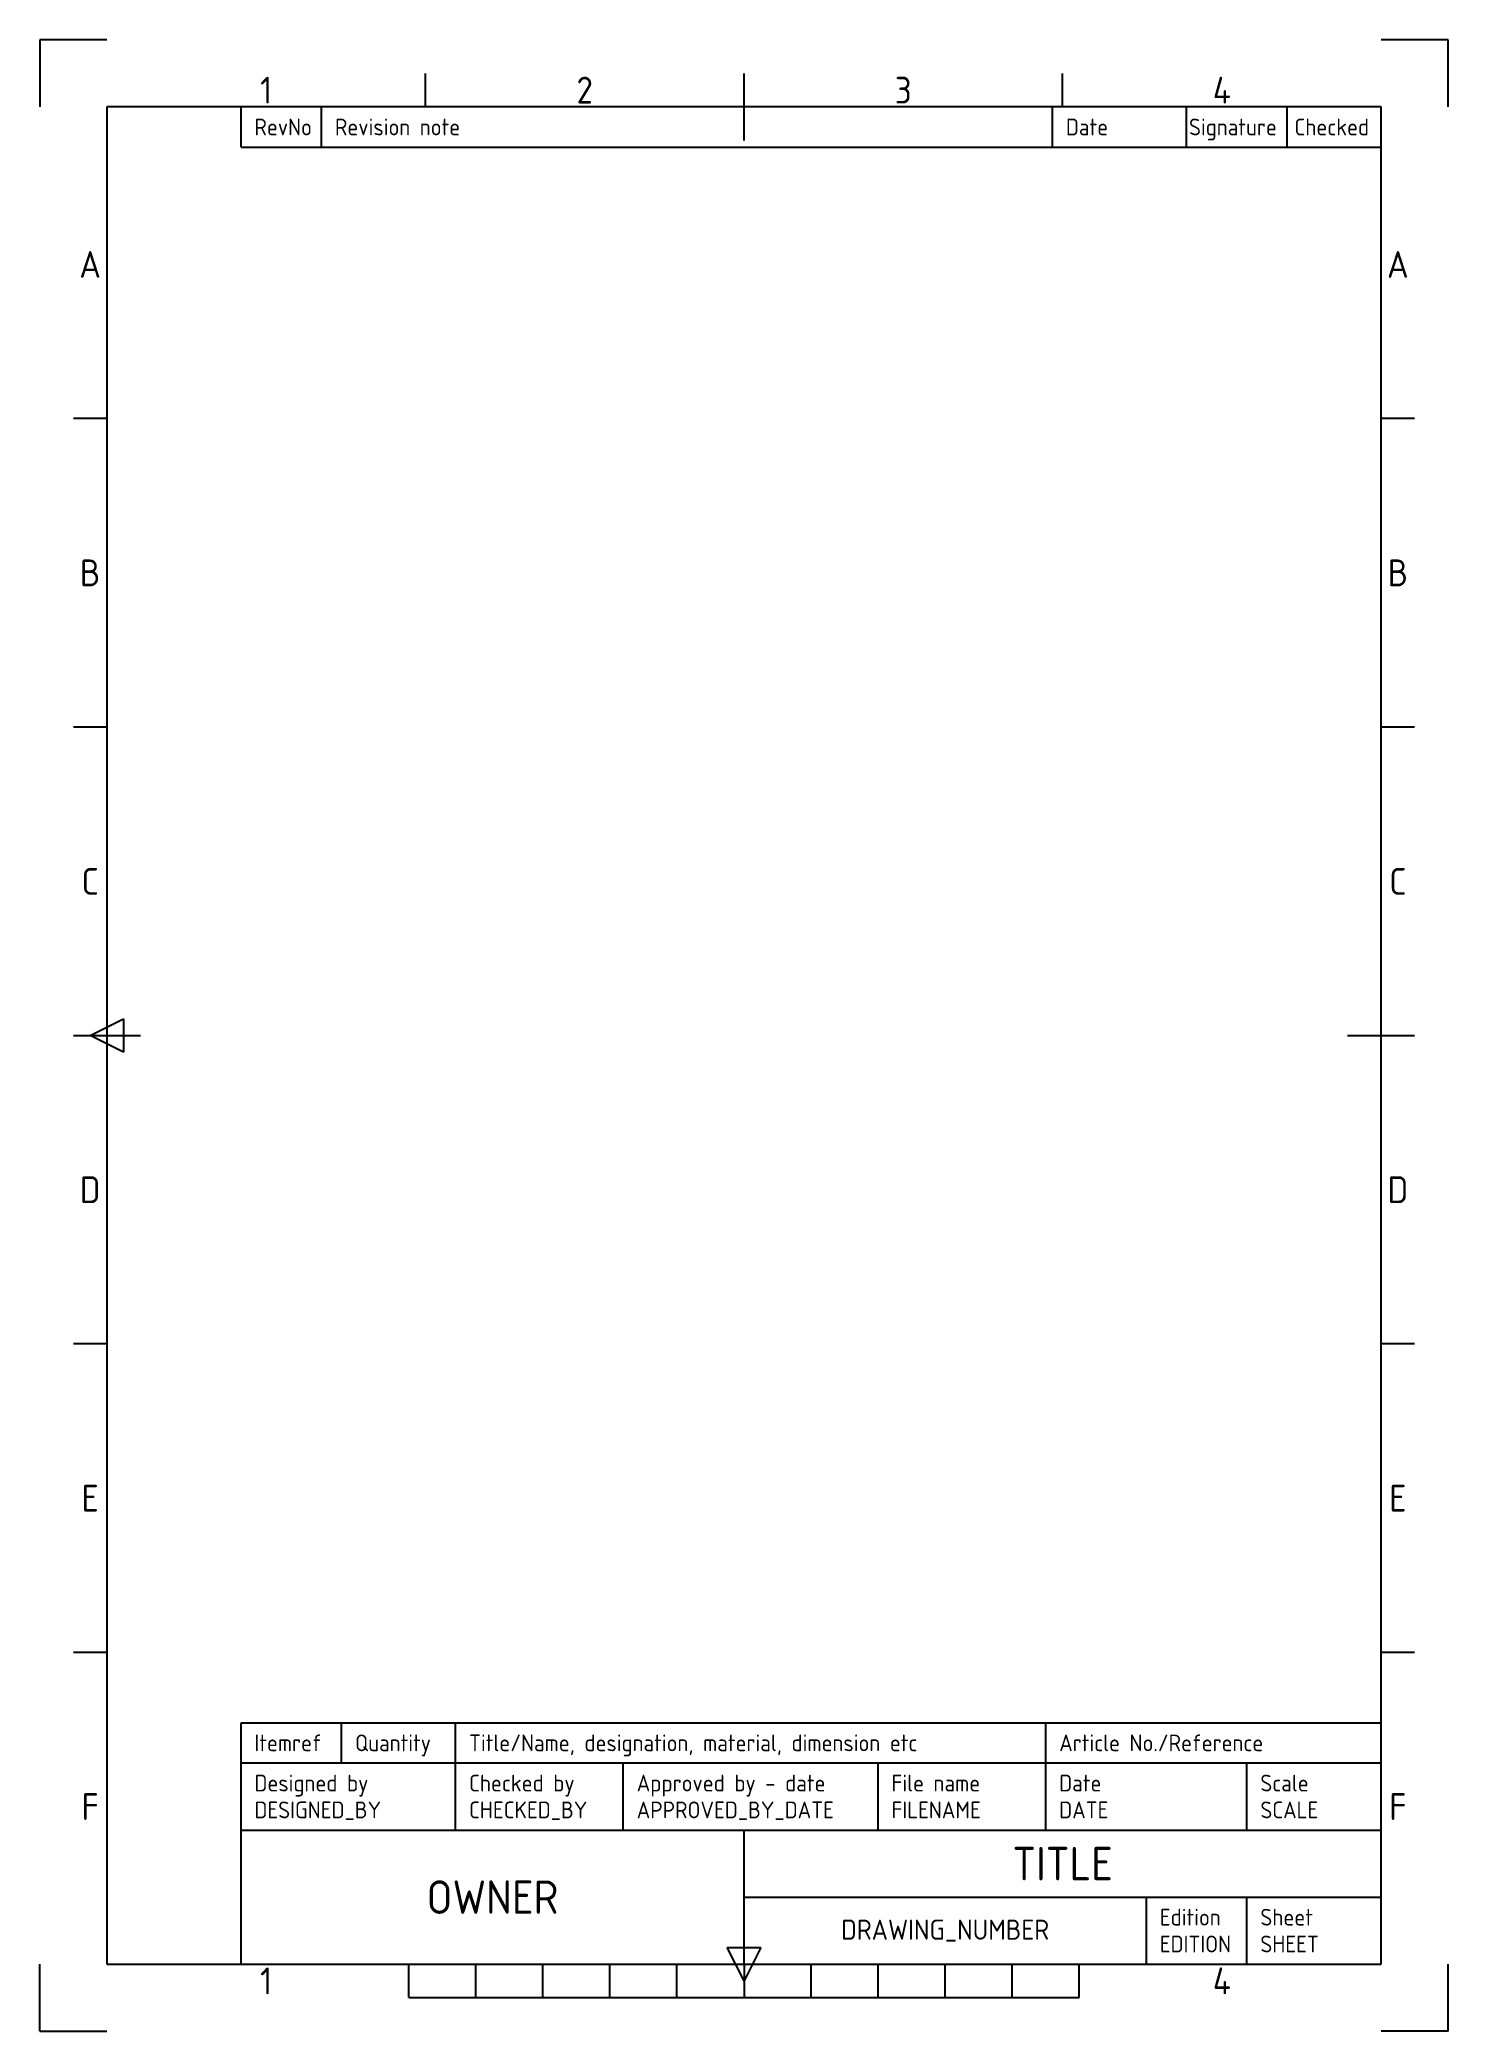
# Model space of a CAD drawing. Header units: millimetres. Extents: x 0 to 210, y 0 to 297.
import ezdxf
from ezdxf.enums import TextEntityAlignment as Align

# ---------------------------------------------------------------- set-up
doc = ezdxf.new("R2010")
doc.units = ezdxf.units.MM
for name, color, linetype in [('FRAME 025', 7, 'Continuous'), ('FRAME 050', 6, 'Continuous'), ('FRAME 070', 5, 'Continuous'), ('FRAME 200', 8, 'Continuous')]:
    doc.layers.add(name, color=color, linetype=linetype)
doc.styles.add('ISO Proportional', font='isocp')

msp = doc.modelspace()

# ---------------------------------------------------------------- linework, layer by layer
at = {"layer": 'FRAME 050'}
for p, q in [((57.5, 287), (57.5, 292)), ((105, 282), (105, 292)), ((152.5, 287), (152.5, 292)), ((10, 240.5), (5, 240.5)), ((205, 240.5), (200, 240.5)), ((10, 194.5), (5, 194.5)), ((205, 194.5), (200, 194.5)), ((5, 148.5), (15, 148.5)), ((7.5, 148.5), (12.5, 151)), ((12.5, 146), (7.5, 148.5)), ((12.5, 151), (12.5, 146)), ((195, 148.5), (205, 148.5)), ((10, 102.5), (5, 102.5)), ((205, 102.5), (200, 102.5)), ((10, 56.5), (5, 56.5)), ((205, 56.5), (200, 56.5)), ((105, 10), (105, 15)), ((105, 7.5), (102.5, 12.5)), ((102.5, 12.5), (107.5, 12.5)), ((107.5, 12.5), (105, 7.5)), ((55, 5), (55, 10)), ((65, 5), (65, 10)), ((75, 5), (75, 10)), ((85, 5), (85, 10)), ((95, 5), (95, 10)), ((105, 10), (105, 5)), ((115, 5), (115, 10)), ((125, 5), (125, 10)), ((135, 5), (135, 10)), ((145, 5), (145, 10)), ((155, 5), (155, 10)), ((55, 5), (155, 5))]:
    msp.add_line(p, q, dxfattribs=at)
at = {"layer": 'FRAME 070'}
for p, q in [((10, 287), (10, 10)), ((200, 287), (10, 287)), ((30, 281), (30, 287)), ((42, 281), (42, 287)), ((151, 281), (151, 287)), ((171, 281), (171, 287)), ((186, 281), (186, 287)), ((200, 10), (200, 287)), ((30, 281), (200, 281)), ((30, 46), (200, 46)), ((30, 40), (30, 46)), ((45, 40), (45, 46)), ((62, 40), (62, 46)), ((150, 40), (150, 46)), ((30, 40), (200, 40)), ((30, 10), (30, 40)), ((62, 30), (62, 40)), ((87, 30), (87, 40)), ((125, 30), (125, 40)), ((150, 30), (150, 40)), ((180, 30), (180, 40)), ((30, 30), (200, 30)), ((105, 10), (105, 30)), ((105, 20), (200, 20)), ((165, 10), (165, 20)), ((180, 10), (180, 20)), ((10, 10), (200, 10))]:
    msp.add_line(p, q, dxfattribs=at)
at = {"layer": 'FRAME 200'}
for p, q in [((0, 297), (0, 287)), ((10, 297), (0, 297)), ((210, 297), (200, 297)), ((210, 287), (210, 297)), ((0, 0), (0, 10)), ((210, 0), (210, 10)), ((0, 0), (10, 0)), ((210, 0), (200, 0))]:
    msp.add_line(p, q, dxfattribs=at)

# ---------------------------------------------------------------- texts
at = {"layer": 'FRAME 025', "style": 'ISO Proportional'}
for s, p in [('RevNo', (32, 284)), ('Revision note', (44, 284)), ('Date', (153, 284)), ('Signature', (171.36, 284)), ('Checked', (187.08, 284)), ('Itemref', (32, 43)), ('Quantity', (47, 43)), ('Title/Name, designation, material, dimension etc', (64, 43)), ('Article No./Reference', (152, 43)), ('Designed by', (32, 37)), ('Checked by', (64, 37)), ('Approved by - date', (89, 37)), ('File name', (127, 37)), ('Date', (152, 37)), ('Scale', (182, 37)), ('Edition', (167, 17)), ('Sheet', (182, 17))]:
    msp.add_text(s, height=2.5, dxfattribs=at).set_placement(p, align=Align.MIDDLE_LEFT)
at = {"layer": 'FRAME 025', "style": 'ISO Proportional', "flags": 8}
for tag, text, p in [('DESIGNED_BY', 'XXX', (32, 33)), ('CHECKED_BY', 'XXX', (64, 33)), ('APPROVED_BY_DATE', 'XXX - 00/00/00', (89, 33)), ('FILENAME', 'XXX', (127, 33)), ('DATE', '00/00/00', (152, 33)), ('SCALE', '1:1', (182, 33)), ('EDITION', '0', (167, 13)), ('SHEET', '1/1', (182, 13))]:
    msp.add_attdef(tag, text=text, height=2.5, dxfattribs=at).set_placement(p, align=Align.MIDDLE_LEFT)
at = {"layer": 'FRAME 050', "style": 'ISO Proportional'}
for s, p in [('1', (33.75, 289.5)), ('2', (81.25, 289.5)), ('3', (128.75, 289.5)), ('4', (176.25, 289.5)), ('A', (7.5, 263.5)), ('A', (202.5, 263.5)), ('B', (7.5, 217.5)), ('B', (202.5, 217.5)), ('C', (7.5, 171.5)), ('C', (202.5, 171.5)), ('D', (7.5, 125.5)), ('D', (202.5, 125.5)), ('E', (7.5, 79.5)), ('E', (202.5, 79.5)), ('F', (7.5, 33.5)), ('F', (202.5, 33.5)), ('1', (33.75, 7.5)), ('4', (176.25, 7.5))]:
    msp.add_text(s, height=4, dxfattribs=at).set_placement(p, align=Align.MIDDLE)
at = {"layer": 'FRAME 050', "style": 'ISO Proportional', "flags": 8}
for tag, text, height, p in [('TITLE', 'XXX', 5, (152.5, 25)), ('OWNER', 'XXX', 5, (67.5, 20)), ('DRAWING_NUMBER', 'X', 3, (135, 15))]:
    msp.add_attdef(tag, text=text, height=height, dxfattribs=at).set_placement(p, align=Align.MIDDLE)

doc.saveas('drawing.dxf')
